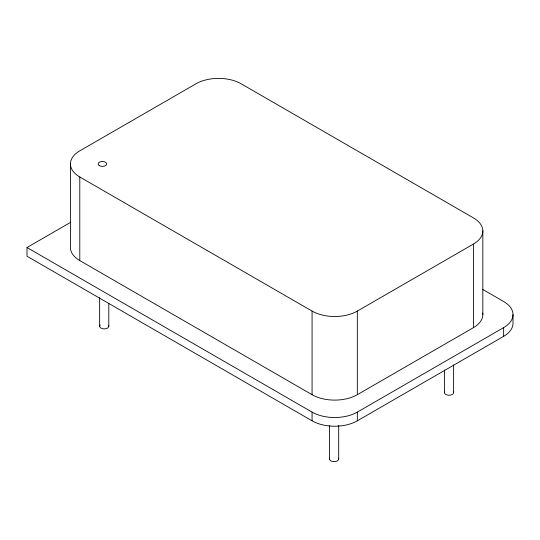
<?xml version="1.0" encoding="UTF-8"?>
<svg xmlns="http://www.w3.org/2000/svg" width="540" height="540" viewBox="0 0 540 540"><rect width="100%" height="100%" fill="white"/><g stroke="black" fill="none" stroke-linecap="round" stroke-linejoin="round"><path stroke-width="0.81" d="M513 314.577L513 323.285A31.995 18.475 0 0 1 503.631 336.346L357.325 420.815A31.995 18.475 0 0 1 312.073 420.815L27 256.23L27 247.523L70.686 222.298M79.792 176.985L312.073 311.087A31.995 18.475 0 0 0 357.325 311.087L473.465 244.04A31.995 18.475 0 0 0 473.465 217.91L241.184 83.808A31.995 18.475 0 0 0 195.932 83.808L79.792 150.856A31.995 18.475 0 0 0 79.792 176.985L79.792 260.584L312.073 394.693A31.995 18.475 0 0 0 357.325 394.693L473.465 327.638A31.995 18.475 0 0 0 482.713 312.971M27 247.523L312.073 412.108A31.995 18.475 0 0 0 357.325 412.108L503.631 327.638A31.995 18.475 0 0 0 503.631 301.509L482.49 289.305M503.631 327.638L503.631 336.346M482.834 230.972L482.834 314.577M473.465 244.04L473.465 327.638M453.614 364.905L453.614 392.6M444.44 369.94L444.44 392.6M357.325 311.087L357.325 394.693M357.325 412.108L357.325 420.815M338.681 425.385L338.681 458.96M329.508 425.385L329.508 458.96M312.073 311.087L312.073 394.693M312.073 412.108L312.073 420.815M108.81 303.581L108.81 326.241M99.637 297.709L99.637 326.241M70.423 163.924L70.423 247.523A31.995 18.475 0 0 0 79.792 260.584M108.655 325.559A4.583 2.646 0 0 1 103.626 328.867A4.583 2.646 0 0 1 100.251 324.918M338.526 458.271A4.583 2.646 0 0 1 334.091 461.606A4.583 2.646 0 0 1 329.663 458.271M453.458 391.919A4.583 2.646 0 0 1 449.03 395.246A4.583 2.646 0 0 1 444.596 391.919M99.4 165.665A4.266 2.464 0 0 0 106.535 164.558A4.266 2.464 0 0 0 101.311 161.541A4.266 2.464 0 0 0 99.4 165.665"/></g></svg>
